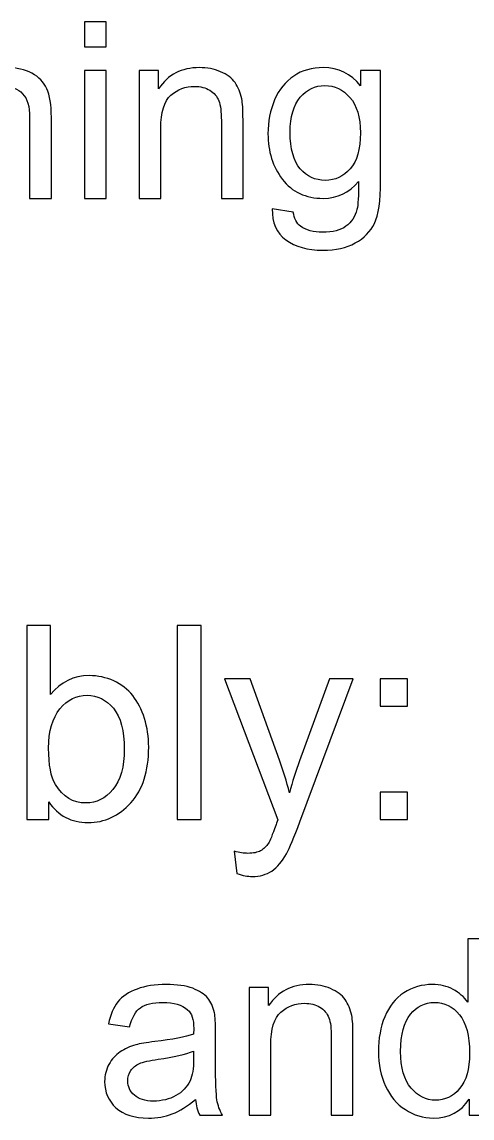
# Model space of a CAD drawing. Header units: centimetres. Extents: x -233 to -82, y 123 to 153.
# Drawn here: x -168.505 to -167.861, y 141.004 to 142.573 of the extents above; entities that cross this region are included whole.
import ezdxf

# ---------------------------------------------------------------- set-up
doc = ezdxf.new("R2010")
doc.units = ezdxf.units.CM
doc.header["$MEASUREMENT"] = 0
doc.layers.add('layer 1', color=7, linetype='Continuous')

msp = doc.modelspace()

# ---------------------------------------------------------------- linework, layer by layer
at = {"layer": 'layer 1'}
for points, knots in [([(-168.6122, 142.32027), (-168.6122, 142.32027), (-168.6122, 142.57277), (-168.6122, 142.57277), (-168.6122, 142.57277), (-168.6122, 142.57277), (-168.5812, 142.57277), (-168.5812, 142.57277), (-168.5812, 142.57277), (-168.5812, 142.57277), (-168.5812, 142.48217), (-168.5812, 142.48217), (-168.5812, 142.48217), (-168.5667, 142.49897), (-168.5485, 142.50737), (-168.5265, 142.50737), (-168.5265, 142.50737), (-168.5129, 142.50737), (-168.5011, 142.50467), (-168.4911, 142.49937), (-168.4911, 142.49937), (-168.4812, 142.49397), (-168.474, 142.48657), (-168.4697, 142.47717), (-168.4697, 142.47717), (-168.4654, 142.46777), (-168.4632, 142.45407), (-168.4632, 142.43617), (-168.4632, 142.43617), (-168.4632, 142.43617), (-168.4632, 142.32027), (-168.4632, 142.32027), (-168.4632, 142.32027), (-168.4632, 142.32027), (-168.4943, 142.32027), (-168.4943, 142.32027), (-168.4943, 142.32027), (-168.4943, 142.32027), (-168.4943, 142.43617), (-168.4943, 142.43617), (-168.4943, 142.43617), (-168.4943, 142.45167), (-168.4976, 142.46297), (-168.5043, 142.47007), (-168.5043, 142.47007), (-168.511, 142.47717), (-168.5205, 142.48067), (-168.5328, 142.48067), (-168.5328, 142.48067), (-168.542, 142.48067), (-168.5506, 142.47827), (-168.5587, 142.47357), (-168.5587, 142.47357), (-168.5668, 142.46877), (-168.5726, 142.46227), (-168.576, 142.45417), (-168.576, 142.45417), (-168.5795, 142.44597), (-168.5812, 142.43467), (-168.5812, 142.42037), (-168.5812, 142.42037), (-168.5812, 142.42037), (-168.5812, 142.32027), (-168.5812, 142.32027), (-168.5812, 142.32027), (-168.5812, 142.32027), (-168.6122, 142.32027), (-168.6122, 142.32027)], [0, 0, 0, 0, 0.0555556, 0.0555556, 0.0555556, 0.0555556, 0.1111111, 0.1111111, 0.1111111, 0.1111111, 0.1666667, 0.1666667, 0.1666667, 0.1666667, 0.2222222, 0.2222222, 0.2222222, 0.2222222, 0.2777778, 0.2777778, 0.2777778, 0.2777778, 0.3333333, 0.3333333, 0.3333333, 0.3333333, 0.3888889, 0.3888889, 0.3888889, 0.3888889, 0.4444444, 0.4444444, 0.4444444, 0.4444444, 0.5, 0.5, 0.5, 0.5, 0.5555556, 0.5555556, 0.5555556, 0.5555556, 0.6111111, 0.6111111, 0.6111111, 0.6111111, 0.6666667, 0.6666667, 0.6666667, 0.6666667, 0.7222222, 0.7222222, 0.7222222, 0.7222222, 0.7777778, 0.7777778, 0.7777778, 0.7777778, 0.8333333, 0.8333333, 0.8333333, 0.8333333, 0.8888889, 0.8888889, 0.8888889, 0.8888889, 1, 1, 1, 1]), ([(-168.4159, 142.53717), (-168.4159, 142.53717), (-168.4159, 142.57277), (-168.4159, 142.57277), (-168.4159, 142.57277), (-168.4159, 142.57277), (-168.3849, 142.57277), (-168.3849, 142.57277), (-168.3849, 142.57277), (-168.3849, 142.57277), (-168.3849, 142.53717), (-168.3849, 142.53717), (-168.3849, 142.53717), (-168.3849, 142.53717), (-168.4159, 142.53717), (-168.4159, 142.53717)], [0, 0, 0, 0, 0.2, 0.2, 0.2, 0.2, 0.4, 0.4, 0.4, 0.4, 0.6, 0.6, 0.6, 0.6, 1, 1, 1, 1]), ([(-168.3376, 142.32027), (-168.3376, 142.32027), (-168.3376, 142.50317), (-168.3376, 142.50317), (-168.3376, 142.50317), (-168.3376, 142.50317), (-168.3097, 142.50317), (-168.3097, 142.50317), (-168.3097, 142.50317), (-168.3097, 142.50317), (-168.3097, 142.47717), (-168.3097, 142.47717), (-168.3097, 142.47717), (-168.2963, 142.49727), (-168.2769, 142.50737), (-168.2515, 142.50737), (-168.2515, 142.50737), (-168.2405, 142.50737), (-168.2304, 142.50537), (-168.2211, 142.50147), (-168.2211, 142.50147), (-168.2118, 142.49747), (-168.2049, 142.49227), (-168.2003, 142.48587), (-168.2003, 142.48587), (-168.1958, 142.47937), (-168.1926, 142.47177), (-168.1907, 142.46287), (-168.1907, 142.46287), (-168.1896, 142.45717), (-168.189, 142.44707), (-168.189, 142.43277), (-168.189, 142.43277), (-168.189, 142.43277), (-168.189, 142.32027), (-168.189, 142.32027), (-168.189, 142.32027), (-168.189, 142.32027), (-168.22, 142.32027), (-168.22, 142.32027), (-168.22, 142.32027), (-168.22, 142.32027), (-168.22, 142.43157), (-168.22, 142.43157), (-168.22, 142.43157), (-168.22, 142.44417), (-168.2212, 142.45357), (-168.2236, 142.45987), (-168.2236, 142.45987), (-168.226, 142.46617), (-168.2303, 142.47117), (-168.2364, 142.47487), (-168.2364, 142.47487), (-168.2426, 142.47857), (-168.2498, 142.48047), (-168.2581, 142.48047), (-168.2581, 142.48047), (-168.2713, 142.48047), (-168.2827, 142.47627), (-168.2922, 142.46787), (-168.2922, 142.46787), (-168.3018, 142.45947), (-168.3066, 142.44357), (-168.3066, 142.42017), (-168.3066, 142.42017), (-168.3066, 142.42017), (-168.3066, 142.32027), (-168.3066, 142.32027), (-168.3066, 142.32027), (-168.3066, 142.32027), (-168.3376, 142.32027), (-168.3376, 142.32027)], [0, 0, 0, 0, 0.0526316, 0.0526316, 0.0526316, 0.0526316, 0.1052632, 0.1052632, 0.1052632, 0.1052632, 0.1578947, 0.1578947, 0.1578947, 0.1578947, 0.2105263, 0.2105263, 0.2105263, 0.2105263, 0.2631579, 0.2631579, 0.2631579, 0.2631579, 0.3157895, 0.3157895, 0.3157895, 0.3157895, 0.3684211, 0.3684211, 0.3684211, 0.3684211, 0.4210526, 0.4210526, 0.4210526, 0.4210526, 0.4736842, 0.4736842, 0.4736842, 0.4736842, 0.5263158, 0.5263158, 0.5263158, 0.5263158, 0.5789474, 0.5789474, 0.5789474, 0.5789474, 0.6315789, 0.6315789, 0.6315789, 0.6315789, 0.6842105, 0.6842105, 0.6842105, 0.6842105, 0.7368421, 0.7368421, 0.7368421, 0.7368421, 0.7894737, 0.7894737, 0.7894737, 0.7894737, 0.8421053, 0.8421053, 0.8421053, 0.8421053, 0.8947368, 0.8947368, 0.8947368, 0.8947368, 1, 1, 1, 1]), ([(-168.1471, 142.30507), (-168.1471, 142.30507), (-168.117, 142.30067), (-168.117, 142.30067), (-168.117, 142.30067), (-168.1157, 142.29137), (-168.1122, 142.28457), (-168.1065, 142.28027), (-168.1065, 142.28027), (-168.0988, 142.27457), (-168.0883, 142.27167), (-168.075, 142.27167), (-168.075, 142.27167), (-168.0606, 142.27167), (-168.0495, 142.27457), (-168.0417, 142.28027), (-168.0417, 142.28027), (-168.0339, 142.28597), (-168.0286, 142.29407), (-168.0259, 142.30447), (-168.0259, 142.30447), (-168.0243, 142.31077), (-168.0235, 142.32397), (-168.0236, 142.34417), (-168.0236, 142.34417), (-168.0371, 142.32827), (-168.054, 142.32027), (-168.0743, 142.32027), (-168.0743, 142.32027), (-168.0994, 142.32027), (-168.1189, 142.32937), (-168.1326, 142.34747), (-168.1326, 142.34747), (-168.1464, 142.36557), (-168.1533, 142.38737), (-168.1533, 142.41277), (-168.1533, 142.41277), (-168.1533, 142.43027), (-168.1501, 142.44637), (-168.1438, 142.46117), (-168.1438, 142.46117), (-168.1375, 142.47587), (-168.1284, 142.48727), (-168.1164, 142.49537), (-168.1164, 142.49537), (-168.1044, 142.50337), (-168.0903, 142.50737), (-168.0741, 142.50737), (-168.0741, 142.50737), (-168.0525, 142.50737), (-168.0347, 142.49867), (-168.0207, 142.48117), (-168.0207, 142.48117), (-168.0207, 142.48117), (-168.0207, 142.50317), (-168.0207, 142.50317), (-168.0207, 142.50317), (-168.0207, 142.50317), (-167.9921, 142.50317), (-167.9921, 142.50317), (-167.9921, 142.50317), (-167.9921, 142.50317), (-167.9921, 142.34507), (-167.9921, 142.34507), (-167.9921, 142.34507), (-167.9921, 142.31657), (-167.995, 142.29637), (-168.0008, 142.28447), (-168.0008, 142.28447), (-168.0066, 142.27257), (-168.0158, 142.26327), (-168.0283, 142.25637), (-168.0283, 142.25637), (-168.0409, 142.24947), (-168.0564, 142.24607), (-168.0748, 142.24607), (-168.0748, 142.24607), (-168.0966, 142.24607), (-168.1142, 142.25097), (-168.1276, 142.26077), (-168.1276, 142.26077), (-168.1411, 142.27057), (-168.1476, 142.28537), (-168.1471, 142.30507)], [0, 0, 0, 0, 0.0454545, 0.0454545, 0.0454545, 0.0454545, 0.0909091, 0.0909091, 0.0909091, 0.0909091, 0.1363636, 0.1363636, 0.1363636, 0.1363636, 0.1818182, 0.1818182, 0.1818182, 0.1818182, 0.2272727, 0.2272727, 0.2272727, 0.2272727, 0.2727273, 0.2727273, 0.2727273, 0.2727273, 0.3181818, 0.3181818, 0.3181818, 0.3181818, 0.3636364, 0.3636364, 0.3636364, 0.3636364, 0.4090909, 0.4090909, 0.4090909, 0.4090909, 0.4545455, 0.4545455, 0.4545455, 0.4545455, 0.5, 0.5, 0.5, 0.5, 0.5454545, 0.5454545, 0.5454545, 0.5454545, 0.5909091, 0.5909091, 0.5909091, 0.5909091, 0.6363636, 0.6363636, 0.6363636, 0.6363636, 0.6818182, 0.6818182, 0.6818182, 0.6818182, 0.7272727, 0.7272727, 0.7272727, 0.7272727, 0.7727273, 0.7727273, 0.7727273, 0.7727273, 0.8181818, 0.8181818, 0.8181818, 0.8181818, 0.8636364, 0.8636364, 0.8636364, 0.8636364, 0.9090909, 0.9090909, 0.9090909, 0.9090909, 1, 1, 1, 1]), ([(-168.4159, 142.32027), (-168.4159, 142.32027), (-168.4159, 142.50317), (-168.4159, 142.50317), (-168.4159, 142.50317), (-168.4159, 142.50317), (-168.3849, 142.50317), (-168.3849, 142.50317), (-168.3849, 142.50317), (-168.3849, 142.50317), (-168.3849, 142.32027), (-168.3849, 142.32027), (-168.3849, 142.32027), (-168.3849, 142.32027), (-168.4159, 142.32027), (-168.4159, 142.32027)], [0, 0, 0, 0, 0.2, 0.2, 0.2, 0.2, 0.4, 0.4, 0.4, 0.4, 0.6, 0.6, 0.6, 0.6, 1, 1, 1, 1]), ([(-168.1215, 142.41497), (-168.1215, 142.39097), (-168.1167, 142.37347), (-168.1072, 142.36247), (-168.1072, 142.36247), (-168.0977, 142.35147), (-168.0857, 142.34597), (-168.0713, 142.34597), (-168.0713, 142.34597), (-168.0571, 142.34597), (-168.0452, 142.35147), (-168.0355, 142.36247), (-168.0355, 142.36247), (-168.0258, 142.37337), (-168.021, 142.39057), (-168.021, 142.41397), (-168.021, 142.41397), (-168.021, 142.43637), (-168.026, 142.45327), (-168.0359, 142.46467), (-168.0359, 142.46467), (-168.0458, 142.47597), (-168.0578, 142.48167), (-168.0719, 142.48167), (-168.0719, 142.48167), (-168.0856, 142.48167), (-168.0973, 142.47607), (-168.107, 142.46487), (-168.107, 142.46487), (-168.1167, 142.45367), (-168.1215, 142.43707), (-168.1215, 142.41497)], [0, 0, 0, 0, 0.1111111, 0.1111111, 0.1111111, 0.1111111, 0.2222222, 0.2222222, 0.2222222, 0.2222222, 0.3333333, 0.3333333, 0.3333333, 0.3333333, 0.4444444, 0.4444444, 0.4444444, 0.4444444, 0.5555556, 0.5555556, 0.5555556, 0.5555556, 0.6666667, 0.6666667, 0.6666667, 0.6666667, 0.7777778, 0.7777778, 0.7777778, 0.7777778, 1, 1, 1, 1]), ([(-168.46684, 141.4313), (-168.46684, 141.4313), (-168.49841, 141.4313), (-168.49841, 141.4313), (-168.49841, 141.4313), (-168.49841, 141.4313), (-168.49841, 141.70905), (-168.49841, 141.70905), (-168.49841, 141.70905), (-168.49841, 141.70905), (-168.46431, 141.70905), (-168.46431, 141.70905), (-168.46431, 141.70905), (-168.46431, 141.70905), (-168.46431, 141.60994), (-168.46431, 141.60994), (-168.46431, 141.60994), (-168.4499, 141.62809), (-168.43153, 141.63711), (-168.4092, 141.63711), (-168.4092, 141.63711), (-168.39677, 141.63711), (-168.38511, 141.63458), (-168.374, 141.62963), (-168.374, 141.62963), (-168.363, 141.62468), (-168.35387, 141.61764), (-168.34672, 141.60862), (-168.34672, 141.60862), (-168.33957, 141.59949), (-168.33407, 141.5886), (-168.33, 141.57584), (-168.33, 141.57584), (-168.32593, 141.56308), (-168.32395, 141.54944), (-168.32395, 141.53492), (-168.32395, 141.53492), (-168.32395, 141.50049), (-168.33242, 141.47387), (-168.34947, 141.45506), (-168.34947, 141.45506), (-168.36652, 141.43625), (-168.38698, 141.42679), (-168.41085, 141.42679), (-168.41085, 141.42679), (-168.43461, 141.42679), (-168.45331, 141.43669), (-168.46684, 141.45649), (-168.46684, 141.45649), (-168.46684, 141.45649), (-168.46684, 141.4313), (-168.46684, 141.4313)], [0, 0, 0, 0, 0.0714286, 0.0714286, 0.0714286, 0.0714286, 0.1428571, 0.1428571, 0.1428571, 0.1428571, 0.2142857, 0.2142857, 0.2142857, 0.2142857, 0.2857143, 0.2857143, 0.2857143, 0.2857143, 0.3571429, 0.3571429, 0.3571429, 0.3571429, 0.4285714, 0.4285714, 0.4285714, 0.4285714, 0.5, 0.5, 0.5, 0.5, 0.5714286, 0.5714286, 0.5714286, 0.5714286, 0.6428571, 0.6428571, 0.6428571, 0.6428571, 0.7142857, 0.7142857, 0.7142857, 0.7142857, 0.7857143, 0.7857143, 0.7857143, 0.7857143, 0.8571429, 0.8571429, 0.8571429, 0.8571429, 1, 1, 1, 1]), ([(-168.28314, 141.4313), (-168.28314, 141.4313), (-168.28314, 141.70905), (-168.28314, 141.70905), (-168.28314, 141.70905), (-168.28314, 141.70905), (-168.24904, 141.70905), (-168.24904, 141.70905), (-168.24904, 141.70905), (-168.24904, 141.70905), (-168.24904, 141.4313), (-168.24904, 141.4313), (-168.24904, 141.4313), (-168.24904, 141.4313), (-168.28314, 141.4313), (-168.28314, 141.4313)], [0, 0, 0, 0, 0.2, 0.2, 0.2, 0.2, 0.4, 0.4, 0.4, 0.4, 0.6, 0.6, 0.6, 0.6, 1, 1, 1, 1]), ([(-168.19767, 141.35375), (-168.19767, 141.35375), (-168.20152, 141.38587), (-168.20152, 141.38587), (-168.20152, 141.38587), (-168.19404, 141.38378), (-168.18755, 141.38279), (-168.18194, 141.38279), (-168.18194, 141.38279), (-168.17435, 141.38279), (-168.1683, 141.384), (-168.16379, 141.38653), (-168.16379, 141.38653), (-168.15928, 141.38906), (-168.15554, 141.39269), (-168.15257, 141.3972), (-168.15257, 141.3972), (-168.15048, 141.40061), (-168.14696, 141.40908), (-168.14223, 141.42261), (-168.14223, 141.42261), (-168.14157, 141.42448), (-168.14058, 141.42734), (-168.13915, 141.43097), (-168.13915, 141.43097), (-168.13915, 141.43097), (-168.21549, 141.63249), (-168.21549, 141.63249), (-168.21549, 141.63249), (-168.21549, 141.63249), (-168.17875, 141.63249), (-168.17875, 141.63249), (-168.17875, 141.63249), (-168.17875, 141.63249), (-168.13684, 141.516), (-168.13684, 141.516), (-168.13684, 141.516), (-168.13145, 141.50115), (-168.12661, 141.48564), (-168.12232, 141.46936), (-168.12232, 141.46936), (-168.11836, 141.48509), (-168.11363, 141.50038), (-168.10824, 141.51523), (-168.10824, 141.51523), (-168.10824, 141.51523), (-168.06523, 141.63249), (-168.06523, 141.63249), (-168.06523, 141.63249), (-168.06523, 141.63249), (-168.03113, 141.63249), (-168.03113, 141.63249), (-168.03113, 141.63249), (-168.03113, 141.63249), (-168.10769, 141.42789), (-168.10769, 141.42789), (-168.10769, 141.42789), (-168.11594, 141.40578), (-168.12232, 141.3906), (-168.12683, 141.38224), (-168.12683, 141.38224), (-168.13288, 141.37102), (-168.13981, 141.36277), (-168.14762, 141.35749), (-168.14762, 141.35749), (-168.15543, 141.35232), (-168.16478, 141.34968), (-168.17567, 141.34968), (-168.17567, 141.34968), (-168.18227, 141.34968), (-168.18964, 141.351), (-168.19767, 141.35375)], [0, 0, 0, 0, 0.0526316, 0.0526316, 0.0526316, 0.0526316, 0.1052632, 0.1052632, 0.1052632, 0.1052632, 0.1578947, 0.1578947, 0.1578947, 0.1578947, 0.2105263, 0.2105263, 0.2105263, 0.2105263, 0.2631579, 0.2631579, 0.2631579, 0.2631579, 0.3157895, 0.3157895, 0.3157895, 0.3157895, 0.3684211, 0.3684211, 0.3684211, 0.3684211, 0.4210526, 0.4210526, 0.4210526, 0.4210526, 0.4736842, 0.4736842, 0.4736842, 0.4736842, 0.5263158, 0.5263158, 0.5263158, 0.5263158, 0.5789474, 0.5789474, 0.5789474, 0.5789474, 0.6315789, 0.6315789, 0.6315789, 0.6315789, 0.6842105, 0.6842105, 0.6842105, 0.6842105, 0.7368421, 0.7368421, 0.7368421, 0.7368421, 0.7894737, 0.7894737, 0.7894737, 0.7894737, 0.8421053, 0.8421053, 0.8421053, 0.8421053, 0.8947368, 0.8947368, 0.8947368, 0.8947368, 1, 1, 1, 1]), ([(-167.99263, 141.59366), (-167.99263, 141.59366), (-167.99263, 141.63249), (-167.99263, 141.63249), (-167.99263, 141.63249), (-167.99263, 141.63249), (-167.9538, 141.63249), (-167.9538, 141.63249), (-167.9538, 141.63249), (-167.9538, 141.63249), (-167.9538, 141.59366), (-167.9538, 141.59366), (-167.9538, 141.59366), (-167.9538, 141.59366), (-167.99263, 141.59366), (-167.99263, 141.59366)], [0, 0, 0, 0, 0.2, 0.2, 0.2, 0.2, 0.4, 0.4, 0.4, 0.4, 0.6, 0.6, 0.6, 0.6, 1, 1, 1, 1]), ([(-168.46717, 141.53338), (-168.46717, 141.50929), (-168.46387, 141.4918), (-168.45727, 141.48113), (-168.45727, 141.48113), (-168.4466, 141.46364), (-168.43208, 141.45484), (-168.41371, 141.45484), (-168.41371, 141.45484), (-168.39886, 141.45484), (-168.38599, 141.46133), (-168.3751, 141.47431), (-168.3751, 141.47431), (-168.36421, 141.48718), (-168.35882, 141.50643), (-168.35882, 141.53206), (-168.35882, 141.53206), (-168.35882, 141.55835), (-168.36399, 141.57782), (-168.37444, 141.59036), (-168.37444, 141.59036), (-168.38489, 141.60279), (-168.39743, 141.60906), (-168.41217, 141.60906), (-168.41217, 141.60906), (-168.42713, 141.60906), (-168.44, 141.60257), (-168.45089, 141.5897), (-168.45089, 141.5897), (-168.46178, 141.57672), (-168.46717, 141.55791), (-168.46717, 141.53338)], [0, 0, 0, 0, 0.1111111, 0.1111111, 0.1111111, 0.1111111, 0.2222222, 0.2222222, 0.2222222, 0.2222222, 0.3333333, 0.3333333, 0.3333333, 0.3333333, 0.4444444, 0.4444444, 0.4444444, 0.4444444, 0.5555556, 0.5555556, 0.5555556, 0.5555556, 0.6666667, 0.6666667, 0.6666667, 0.6666667, 0.7777778, 0.7777778, 0.7777778, 0.7777778, 1, 1, 1, 1]), ([(-167.99263, 141.4313), (-167.99263, 141.4313), (-167.99263, 141.47013), (-167.99263, 141.47013), (-167.99263, 141.47013), (-167.99263, 141.47013), (-167.9538, 141.47013), (-167.9538, 141.47013), (-167.9538, 141.47013), (-167.9538, 141.47013), (-167.9538, 141.4313), (-167.9538, 141.4313), (-167.9538, 141.4313), (-167.9538, 141.4313), (-167.99263, 141.4313), (-167.99263, 141.4313)], [0, 0, 0, 0, 0.2, 0.2, 0.2, 0.2, 0.4, 0.4, 0.4, 0.4, 0.6, 0.6, 0.6, 0.6, 1, 1, 1, 1]), ([(-167.8654, 141.00797), (-167.8654, 141.00797), (-167.8654, 141.03107), (-167.8654, 141.03107), (-167.8654, 141.03107), (-167.877, 141.01297), (-167.894, 141.00387), (-167.9165, 141.00387), (-167.9165, 141.00387), (-167.9311, 141.00387), (-167.9445, 141.00787), (-167.9567, 141.01597), (-167.9567, 141.01597), (-167.969, 141.02397), (-167.9784, 141.03517), (-167.9851, 141.04957), (-167.9851, 141.04957), (-167.9918, 141.06397), (-167.9952, 141.08057), (-167.9952, 141.09927), (-167.9952, 141.09927), (-167.9952, 141.11757), (-167.9922, 141.13407), (-167.9861, 141.14897), (-167.9861, 141.14897), (-167.98, 141.16387), (-167.9709, 141.17527), (-167.9587, 141.18317), (-167.9587, 141.18317), (-167.9466, 141.19107), (-167.933, 141.19507), (-167.9179, 141.19507), (-167.9179, 141.19507), (-167.9069, 141.19507), (-167.8971, 141.19277), (-167.8884, 141.18807), (-167.8884, 141.18807), (-167.8798, 141.18337), (-167.8728, 141.17737), (-167.8674, 141.16987), (-167.8674, 141.16987), (-167.8674, 141.16987), (-167.8674, 141.26047), (-167.8674, 141.26047), (-167.8674, 141.26047), (-167.8674, 141.26047), (-167.8366, 141.26047), (-167.8366, 141.26047), (-167.8366, 141.26047), (-167.8366, 141.26047), (-167.8366, 141.00797), (-167.8366, 141.00797), (-167.8366, 141.00797), (-167.8366, 141.00797), (-167.8654, 141.00797), (-167.8654, 141.00797)], [0, 0, 0, 0, 0.0666667, 0.0666667, 0.0666667, 0.0666667, 0.1333333, 0.1333333, 0.1333333, 0.1333333, 0.2, 0.2, 0.2, 0.2, 0.2666667, 0.2666667, 0.2666667, 0.2666667, 0.3333333, 0.3333333, 0.3333333, 0.3333333, 0.4, 0.4, 0.4, 0.4, 0.4666667, 0.4666667, 0.4666667, 0.4666667, 0.5333333, 0.5333333, 0.5333333, 0.5333333, 0.6, 0.6, 0.6, 0.6, 0.6666667, 0.6666667, 0.6666667, 0.6666667, 0.7333333, 0.7333333, 0.7333333, 0.7333333, 0.8, 0.8, 0.8, 0.8, 0.8666667, 0.8666667, 0.8666667, 0.8666667, 1, 1, 1, 1]), ([(-168.2571, 141.03057), (-168.2686, 141.02077), (-168.2796, 141.01387), (-168.2902, 141.00987), (-168.2902, 141.00987), (-168.3009, 141.00587), (-168.3123, 141.00387), (-168.3244, 141.00387), (-168.3244, 141.00387), (-168.3445, 141.00387), (-168.36, 141.00877), (-168.3708, 141.01857), (-168.3708, 141.01857), (-168.3816, 141.02837), (-168.387, 141.04087), (-168.387, 141.05617), (-168.387, 141.05617), (-168.387, 141.06517), (-168.3849, 141.07337), (-168.3808, 141.08077), (-168.3808, 141.08077), (-168.3767, 141.08817), (-168.3714, 141.09407), (-168.3648, 141.09857), (-168.3648, 141.09857), (-168.3582, 141.10307), (-168.3508, 141.10647), (-168.3425, 141.10877), (-168.3425, 141.10877), (-168.3364, 141.11037), (-168.3273, 141.11187), (-168.315, 141.11337), (-168.315, 141.11337), (-168.2899, 141.11637), (-168.2715, 141.11997), (-168.2597, 141.12407), (-168.2597, 141.12407), (-168.2596, 141.12837), (-168.2595, 141.13107), (-168.2595, 141.13217), (-168.2595, 141.13217), (-168.2595, 141.14477), (-168.2624, 141.15367), (-168.2683, 141.15887), (-168.2683, 141.15887), (-168.2762, 141.16587), (-168.288, 141.16937), (-168.3036, 141.16937), (-168.3036, 141.16937), (-168.3182, 141.16937), (-168.329, 141.16687), (-168.3359, 141.16177), (-168.3359, 141.16177), (-168.3428, 141.15667), (-168.348, 141.14757), (-168.3513, 141.13457), (-168.3513, 141.13457), (-168.3513, 141.13457), (-168.3816, 141.13867), (-168.3816, 141.13867), (-168.3816, 141.13867), (-168.3789, 141.15167), (-168.3743, 141.16217), (-168.368, 141.17017), (-168.368, 141.17017), (-168.3617, 141.17807), (-168.3525, 141.18427), (-168.3406, 141.18857), (-168.3406, 141.18857), (-168.3287, 141.19287), (-168.3148, 141.19507), (-168.2991, 141.19507), (-168.2991, 141.19507), (-168.2835, 141.19507), (-168.2708, 141.19327), (-168.261, 141.18957), (-168.261, 141.18957), (-168.2513, 141.18587), (-168.2441, 141.18117), (-168.2395, 141.17567), (-168.2395, 141.17567), (-168.2349, 141.17007), (-168.2317, 141.16307), (-168.2299, 141.15457), (-168.2299, 141.15457), (-168.2288, 141.14927), (-168.2283, 141.13977), (-168.2283, 141.12597), (-168.2283, 141.12597), (-168.2283, 141.12597), (-168.2283, 141.08467), (-168.2283, 141.08467), (-168.2283, 141.08467), (-168.2283, 141.05577), (-168.2276, 141.03757), (-168.2263, 141.02997), (-168.2263, 141.02997), (-168.225, 141.02227), (-168.2224, 141.01497), (-168.2185, 141.00797), (-168.2185, 141.00797), (-168.2185, 141.00797), (-168.2509, 141.00797), (-168.2509, 141.00797), (-168.2509, 141.00797), (-168.2541, 141.01437), (-168.2562, 141.02187), (-168.2571, 141.03057)], [0, 0, 0, 0, 0.0357143, 0.0357143, 0.0357143, 0.0357143, 0.0714286, 0.0714286, 0.0714286, 0.0714286, 0.1071429, 0.1071429, 0.1071429, 0.1071429, 0.1428571, 0.1428571, 0.1428571, 0.1428571, 0.1785714, 0.1785714, 0.1785714, 0.1785714, 0.2142857, 0.2142857, 0.2142857, 0.2142857, 0.25, 0.25, 0.25, 0.25, 0.2857143, 0.2857143, 0.2857143, 0.2857143, 0.3214286, 0.3214286, 0.3214286, 0.3214286, 0.3571429, 0.3571429, 0.3571429, 0.3571429, 0.3928571, 0.3928571, 0.3928571, 0.3928571, 0.4285714, 0.4285714, 0.4285714, 0.4285714, 0.4642857, 0.4642857, 0.4642857, 0.4642857, 0.5, 0.5, 0.5, 0.5, 0.5357143, 0.5357143, 0.5357143, 0.5357143, 0.5714286, 0.5714286, 0.5714286, 0.5714286, 0.6071429, 0.6071429, 0.6071429, 0.6071429, 0.6428571, 0.6428571, 0.6428571, 0.6428571, 0.6785714, 0.6785714, 0.6785714, 0.6785714, 0.7142857, 0.7142857, 0.7142857, 0.7142857, 0.75, 0.75, 0.75, 0.75, 0.7857143, 0.7857143, 0.7857143, 0.7857143, 0.8214286, 0.8214286, 0.8214286, 0.8214286, 0.8571429, 0.8571429, 0.8571429, 0.8571429, 0.8928571, 0.8928571, 0.8928571, 0.8928571, 0.9285714, 0.9285714, 0.9285714, 0.9285714, 1, 1, 1, 1]), ([(-168.1802, 141.00797), (-168.1802, 141.00797), (-168.1802, 141.19087), (-168.1802, 141.19087), (-168.1802, 141.19087), (-168.1802, 141.19087), (-168.1523, 141.19087), (-168.1523, 141.19087), (-168.1523, 141.19087), (-168.1523, 141.19087), (-168.1523, 141.16487), (-168.1523, 141.16487), (-168.1523, 141.16487), (-168.1389, 141.18497), (-168.1195, 141.19507), (-168.0941, 141.19507), (-168.0941, 141.19507), (-168.0831, 141.19507), (-168.073, 141.19307), (-168.0637, 141.18917), (-168.0637, 141.18917), (-168.0544, 141.18517), (-168.0475, 141.17997), (-168.0429, 141.17357), (-168.0429, 141.17357), (-168.0384, 141.16707), (-168.0352, 141.15947), (-168.0333, 141.15057), (-168.0333, 141.15057), (-168.0322, 141.14487), (-168.0316, 141.13477), (-168.0316, 141.12047), (-168.0316, 141.12047), (-168.0316, 141.12047), (-168.0316, 141.00797), (-168.0316, 141.00797), (-168.0316, 141.00797), (-168.0316, 141.00797), (-168.0626, 141.00797), (-168.0626, 141.00797), (-168.0626, 141.00797), (-168.0626, 141.00797), (-168.0626, 141.11927), (-168.0626, 141.11927), (-168.0626, 141.11927), (-168.0626, 141.13187), (-168.0638, 141.14127), (-168.0662, 141.14757), (-168.0662, 141.14757), (-168.0686, 141.15387), (-168.0729, 141.15887), (-168.079, 141.16257), (-168.079, 141.16257), (-168.0852, 141.16627), (-168.0924, 141.16817), (-168.1007, 141.16817), (-168.1007, 141.16817), (-168.1139, 141.16817), (-168.1253, 141.16397), (-168.1348, 141.15557), (-168.1348, 141.15557), (-168.1444, 141.14717), (-168.1492, 141.13127), (-168.1492, 141.10787), (-168.1492, 141.10787), (-168.1492, 141.10787), (-168.1492, 141.00797), (-168.1492, 141.00797), (-168.1492, 141.00797), (-168.1492, 141.00797), (-168.1802, 141.00797), (-168.1802, 141.00797)], [0, 0, 0, 0, 0.0526316, 0.0526316, 0.0526316, 0.0526316, 0.1052632, 0.1052632, 0.1052632, 0.1052632, 0.1578947, 0.1578947, 0.1578947, 0.1578947, 0.2105263, 0.2105263, 0.2105263, 0.2105263, 0.2631579, 0.2631579, 0.2631579, 0.2631579, 0.3157895, 0.3157895, 0.3157895, 0.3157895, 0.3684211, 0.3684211, 0.3684211, 0.3684211, 0.4210526, 0.4210526, 0.4210526, 0.4210526, 0.4736842, 0.4736842, 0.4736842, 0.4736842, 0.5263158, 0.5263158, 0.5263158, 0.5263158, 0.5789474, 0.5789474, 0.5789474, 0.5789474, 0.6315789, 0.6315789, 0.6315789, 0.6315789, 0.6842105, 0.6842105, 0.6842105, 0.6842105, 0.7368421, 0.7368421, 0.7368421, 0.7368421, 0.7894737, 0.7894737, 0.7894737, 0.7894737, 0.8421053, 0.8421053, 0.8421053, 0.8421053, 0.8947368, 0.8947368, 0.8947368, 0.8947368, 1, 1, 1, 1]), ([(-167.9634, 141.09927), (-167.9634, 141.07587), (-167.9584, 141.05837), (-167.9485, 141.04677), (-167.9485, 141.04677), (-167.9386, 141.03517), (-167.927, 141.02937), (-167.9136, 141.02937), (-167.9136, 141.02937), (-167.9001, 141.02937), (-167.8885, 141.03487), (-167.879, 141.04597), (-167.879, 141.04597), (-167.8695, 141.05707), (-167.8648, 141.07397), (-167.8648, 141.09667), (-167.8648, 141.09667), (-167.8648, 141.12177), (-167.8696, 141.14017), (-167.8793, 141.15187), (-167.8793, 141.15187), (-167.889, 141.16357), (-167.9009, 141.16937), (-167.915, 141.16937), (-167.915, 141.16937), (-167.9287, 141.16937), (-167.9402, 141.16377), (-167.9495, 141.15247), (-167.9495, 141.15247), (-167.9588, 141.14117), (-167.9634, 141.12347), (-167.9634, 141.09927)], [0, 0, 0, 0, 0.1111111, 0.1111111, 0.1111111, 0.1111111, 0.2222222, 0.2222222, 0.2222222, 0.2222222, 0.3333333, 0.3333333, 0.3333333, 0.3333333, 0.4444444, 0.4444444, 0.4444444, 0.4444444, 0.5555556, 0.5555556, 0.5555556, 0.5555556, 0.6666667, 0.6666667, 0.6666667, 0.6666667, 0.7777778, 0.7777778, 0.7777778, 0.7777778, 1, 1, 1, 1]), ([(-168.2597, 141.09977), (-168.2709, 141.09517), (-168.2878, 141.09127), (-168.3103, 141.08807), (-168.3103, 141.08807), (-168.323, 141.08617), (-168.332, 141.08417), (-168.3373, 141.08187), (-168.3373, 141.08187), (-168.3426, 141.07957), (-168.3467, 141.07627), (-168.3496, 141.07187), (-168.3496, 141.07187), (-168.3525, 141.06737), (-168.3539, 141.06247), (-168.3539, 141.05707), (-168.3539, 141.05707), (-168.3539, 141.04877), (-168.3508, 141.04197), (-168.3445, 141.03647), (-168.3445, 141.03647), (-168.3382, 141.03097), (-168.3291, 141.02817), (-168.317, 141.02817), (-168.317, 141.02817), (-168.3051, 141.02817), (-168.2944, 141.03077), (-168.2851, 141.03597), (-168.2851, 141.03597), (-168.2758, 141.04117), (-168.269, 141.04827), (-168.2647, 141.05737), (-168.2647, 141.05737), (-168.2614, 141.06437), (-168.2597, 141.07467), (-168.2597, 141.08837), (-168.2597, 141.08837), (-168.2597, 141.08837), (-168.2597, 141.09977), (-168.2597, 141.09977)], [0, 0, 0, 0, 0.0909091, 0.0909091, 0.0909091, 0.0909091, 0.1818182, 0.1818182, 0.1818182, 0.1818182, 0.2727273, 0.2727273, 0.2727273, 0.2727273, 0.3636364, 0.3636364, 0.3636364, 0.3636364, 0.4545455, 0.4545455, 0.4545455, 0.4545455, 0.5454545, 0.5454545, 0.5454545, 0.5454545, 0.6363636, 0.6363636, 0.6363636, 0.6363636, 0.7272727, 0.7272727, 0.7272727, 0.7272727, 0.8181818, 0.8181818, 0.8181818, 0.8181818, 1, 1, 1, 1])]:
    msp.add_open_spline(points, degree=3, knots=knots, dxfattribs=at)

doc.saveas('drawing.dxf')
